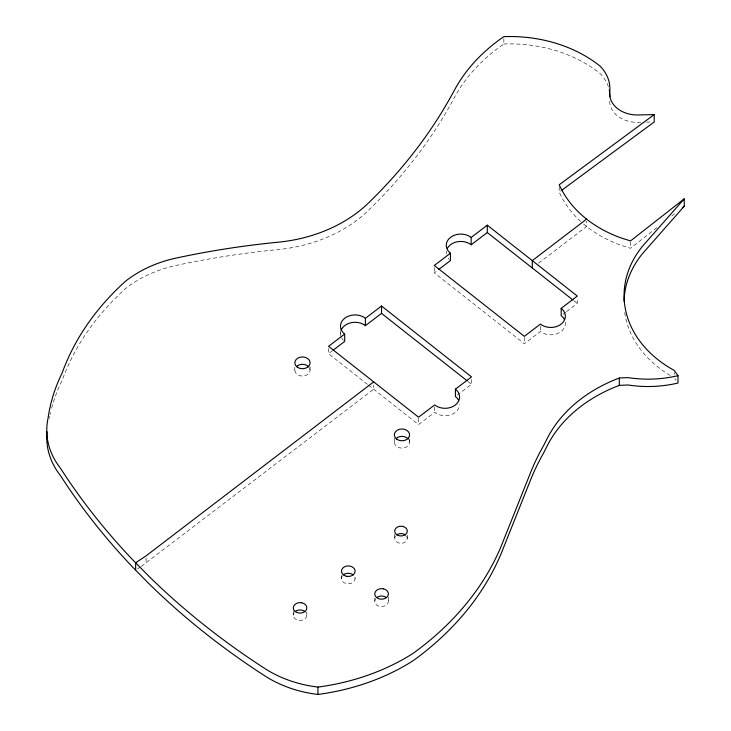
<?xml version="1.0" encoding="UTF-8"?>
<svg xmlns="http://www.w3.org/2000/svg" width="731" height="731" viewBox="0 0 731 731"><rect width="100%" height="100%" fill="white"/><g stroke="black" fill="none" stroke-linecap="round" stroke-linejoin="round"><path stroke-width="0.55" stroke-dasharray="3.65 2.74" d="M583.576 224.024A119.619 92.563 0 0 0 586.573 226.5A117.097 90.617 0 0 0 622.383 245.744L630.524 248.275L657.379 227.24M671.698 216.02L676.175 212.511M141.321 566.379L373.678 389.239L373.678 385.027M538.628 263.151L586.573 226.5L586.573 221.237M565.237 322.207A14.538 11.248 0 0 1 557.123 333.711A14.538 11.248 0 0 1 540.447 331.463L524.319 343.716L434.305 272.837L437.887 270.114M367.483 384.36L328.539 353.685L332.121 350.962M562.971 314.33L565.657 312.283M566.552 311.607L577.298 303.429L577.298 299.226M368.369 385.054L418.552 424.574L434.68 412.311A14.538 11.248 0 0 0 450.488 414.852A14.538 11.248 0 0 0 459.58 404.526M457.204 395.179L471.532 384.278L471.532 377.964M580.688 221.466A119.619 92.563 0 0 1 559.206 192.116L561.033 190.764M137.529 568.892L140.37 567.009M640.932 122.26L638.72 122.305A27.586 21.354 0 0 1 609.636 101.015M646.469 122.141L652.006 122.013M573.771 300.651L577.298 303.429M467.968 381.472L471.532 384.278M674.85 378.64L676.111 380.403M341.478 575.343L341.697 579.866A6.807 5.272 0 0 0 346.467 583.621L348.23 583.813A6.807 5.272 0 0 0 355.092 578.587L355.092 575.434M355.092 578.587L354.882 577.225M374.775 598.077L374.985 602.6A6.798 5.263 0 0 0 379.755 606.355L381.509 606.538A6.798 5.263 0 0 0 388.371 601.33L388.152 599.959A6.798 5.263 0 0 0 387.494 598.689M293.295 610.97L293.515 616.535A6.762 5.236 0 0 0 300.88 620.418A6.762 5.236 0 0 0 306.819 615.264L306.6 613.912A6.762 5.236 0 0 0 305.942 612.642M674.22 372.508L674.22 374.61M630.524 241.961L630.524 248.275M559.206 186.853L559.206 192.116M540.447 326.2L540.447 331.463M524.319 337.411L524.319 343.716M503.851 38.743L503.851 44.006A189.128 146.355 0 0 0 454.335 97.698A603.843 467.283 0 0 1 368.534 210.3A137.666 106.534 0 0 1 278.072 249.582A710.404 549.739 0 0 0 176.162 265.435A113.497 87.83 0 0 0 125.577 288.544A310.291 240.115 0 0 0 62.162 380.284A238.553 184.605 0 0 0 51.015 410.53M434.68 407.048L434.68 412.311M434.305 267.583L434.305 272.837M418.552 418.26L418.552 424.574M409.588 438.902L409.588 442.054M407.295 535.339L407.295 538.5M394.713 534.206L394.713 538.409M394.338 438.235L394.338 442.447M388.371 597.117L388.371 601.33M340.5 331.344L340.5 333.446M328.539 348.431L328.539 353.685M310.081 366.843L310.081 369.996M306.819 612.112L306.819 615.264M294.831 367.236L294.831 370.389M146.063 557.972L146.063 563.236M608.393 86.788A48.2 37.299 0 0 0 599.977 73.374A125.458 97.086 0 0 0 503.851 44.006M49.279 418.287A238.553 184.605 0 0 1 49.671 416.341M50.092 414.404A238.553 184.605 0 0 1 50.54 412.467M670.208 375.469A118.632 91.804 0 0 1 624.713 312.384M343.424 340.317A14.538 11.248 0 0 1 341.551 337.759M340.957 336.361A14.538 11.248 0 0 1 340.637 331.975M449.19 259.468A14.538 11.248 0 0 1 448.149 258.235M446.367 254.068A14.538 11.248 0 0 1 446.403 251.126M309.752 368.479A7.63 5.903 0 0 1 302.707 376.09A7.63 5.903 0 0 1 295.032 368.853M341.478 578.495A6.807 5.272 0 0 1 342.419 575.873M374.775 601.238A6.798 5.263 0 0 1 375.716 598.607M406.482 536.061A6.287 4.87 0 0 1 400.953 543.325L399.327 543.142A6.287 4.87 0 0 1 395.59 535.987M293.295 615.173A6.762 5.236 0 0 1 294.227 612.569M409.269 440.537A7.63 5.903 0 0 1 402.214 448.149A7.63 5.903 0 0 1 394.539 440.912"/><path stroke-width="1.1" d="M624.082 301.236A118.632 91.804 0 0 1 646.487 249.097L684.234 206.206L684.234 198.841L646.487 241.733A118.632 91.804 0 0 0 674.22 370.398L677.993 375.67L677.993 383.035A101.49 78.537 0 0 1 628.084 384.972L619.294 385.392A146.072 113.04 0 0 0 547.3 445.663L543.462 453.22A325.962 252.241 0 0 0 530.816 479.344L503.394 547.985A325.761 252.085 0 0 1 412.942 660.824A203.273 157.302 0 0 1 317.93 694.45A108.773 84.175 0 0 1 264.85 675.883A802.583 621.076 0 0 1 149.288 584.014L132.521 566.982A802.583 621.076 0 0 1 60.563 475.735A94.244 72.926 0 0 1 47.076 431.783M684.234 198.841L630.524 240.91L622.383 238.379A117.097 90.617 0 0 1 586.573 219.136A119.619 92.563 0 0 1 559.206 184.751L654.218 114.603L654.218 121.967L561.947 190.087M682.443 207.604L684.234 206.206M373.678 381.874L146.063 555.871L135.637 562.788L135.637 570.153M586.573 219.136L532.296 260.629L532.296 267.994M450.433 253.209L434.305 265.472L524.319 336.351L540.447 324.098A14.538 11.248 0 0 0 560.997 324.235A14.538 11.248 0 0 0 561.18 308.327L577.298 296.064L487.285 225.185L471.166 237.447A14.538 11.248 0 0 0 450.607 237.31A14.538 11.248 0 0 0 450.433 253.209L450.433 260.574L438.783 269.437M344.666 334.067L328.539 346.32L418.552 417.209L434.68 404.947A14.538 11.248 0 0 0 455.23 405.084A14.538 11.248 0 0 0 455.413 389.175L471.532 376.913L381.518 306.033L365.399 318.296A14.538 11.248 0 0 0 344.84 318.159A14.538 11.248 0 0 0 344.666 334.067L344.666 341.432L333.016 350.286M447.418 248.302A14.538 11.248 0 0 1 471.166 244.812L487.285 232.549L487.285 225.185M341.021 330.54A14.538 11.248 0 0 1 365.399 325.66L381.518 313.398L381.518 306.033M654.218 114.603L638.72 114.941A27.586 21.354 0 0 1 609.727 91.823A48.2 37.299 0 0 0 599.977 66.009A125.458 97.086 0 0 0 503.851 36.641A189.128 146.355 0 0 0 454.335 90.333A603.843 467.283 0 0 1 368.534 202.935A137.666 106.534 0 0 1 278.072 242.217A710.404 549.739 0 0 0 176.162 258.07A113.497 87.83 0 0 0 125.577 281.179A310.291 240.115 0 0 0 62.162 372.92A238.553 184.605 0 0 0 47.972 418.726A94.244 72.926 0 0 0 60.563 468.37A802.583 621.076 0 0 0 132.521 559.617L149.288 576.649A802.583 621.076 0 0 0 264.85 668.518A108.773 84.175 0 0 0 317.93 687.085A203.273 157.302 0 0 0 412.942 653.459A325.761 252.085 0 0 0 503.394 540.62L530.816 471.979A325.962 252.241 0 0 1 543.462 445.855L547.3 438.298A146.072 113.04 0 0 1 619.294 378.028L628.084 377.607A101.49 78.537 0 0 0 677.993 375.67M487.285 232.549L572.885 299.957M381.518 313.398L467.082 380.769M619.294 378.028L619.294 385.392M561.18 308.327L561.18 315.691A14.538 11.248 0 0 1 564.286 319.365M471.166 237.447L471.166 244.812M455.413 389.175L455.413 396.54A14.538 11.248 0 0 1 458.52 400.213M365.399 318.296L365.399 325.66M317.93 687.085L317.93 694.45M609.27 90.05A48.2 37.299 0 0 1 609.892 96.693M296.887 366.158A7.63 5.903 0 0 1 308.93 367.072M343.515 574.785A6.807 5.272 0 0 1 348.349 573.278L350.103 573.47A6.807 5.272 0 0 1 353.146 574.849M376.803 597.529A6.798 5.263 0 0 1 381.628 596.021L383.391 596.213A6.798 5.263 0 0 1 386.425 597.592M396.595 534.982A6.287 4.87 0 0 1 401.063 533.584L402.69 533.767A6.287 4.87 0 0 1 405.495 535.046M295.315 611.491A6.762 5.236 0 0 1 300.112 609.992L301.866 610.175A6.762 5.236 0 0 1 304.882 611.555M396.394 438.216A7.63 5.903 0 0 1 408.437 439.13M346.713 576.275L346.467 576.256A6.807 5.272 0 0 1 341.697 572.501L341.478 571.13A6.807 5.272 0 0 1 348.349 565.913L350.103 566.105A6.807 5.272 0 0 1 354.882 569.86L355.092 571.222A6.807 5.272 0 0 1 348.23 576.448L346.713 576.275M301.601 602.783L300.112 602.627A6.762 5.236 0 0 0 293.295 607.808L293.515 609.161A6.762 5.236 0 0 0 300.88 613.044A6.762 5.236 0 0 0 306.819 607.9L306.6 606.547A6.762 5.236 0 0 0 301.866 602.81L301.601 602.783M402.69 526.402L401.063 526.219A6.287 4.87 0 0 0 394.777 530.414A6.287 4.87 0 0 0 399.327 535.777L400.953 535.96A6.287 4.87 0 0 0 407.231 531.766A6.287 4.87 0 0 0 402.69 526.402M383.391 588.848L381.628 588.656A6.798 5.263 0 0 0 374.775 593.874L374.985 595.235A6.798 5.263 0 0 0 379.755 598.991L381.509 599.173A6.798 5.263 0 0 0 388.371 593.965L388.152 592.594A6.798 5.263 0 0 0 383.391 588.848M297.243 367.136A7.63 5.903 0 0 0 309.889 364.166A7.63 5.903 0 0 0 300.24 357.176A7.63 5.903 0 0 0 297.243 367.136M396.75 439.194A7.63 5.903 0 0 0 409.397 436.224A7.63 5.903 0 0 0 399.747 429.234A7.63 5.903 0 0 0 396.75 439.194"/></g></svg>
